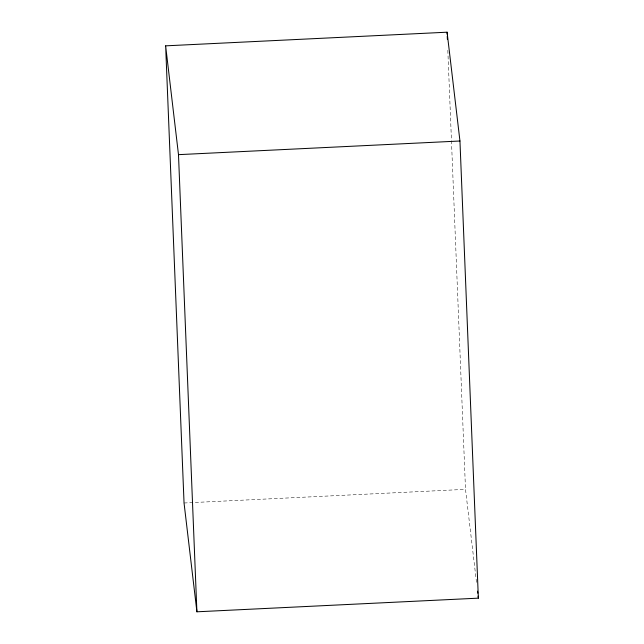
<?xml version="1.0" encoding="UTF-8"?>
<svg xmlns="http://www.w3.org/2000/svg" width="644" height="644" viewBox="0 0 644 644"><rect width="100%" height="100%" fill="white"/><g stroke="black" fill="none" stroke-linecap="round" stroke-linejoin="round"><path stroke-width="0.48" stroke-dasharray="3.22 2.42" d="M184.047 502.996L465.507 489.351L476.6 583.182M447.822 50.288L451.42 139.708M451.46 140.714L465.507 489.351"/><path stroke-width="0.97" d="M165.637 45.845L447.089 32.2L459.953 141.004L478.363 598.155L196.911 611.8L184.047 502.996L165.637 45.845L178.493 154.649L196.911 611.8M178.493 154.649L459.953 141.004M477.542 591.168L477.776 593.164M478.13 596.159L478.363 598.155M447.089 32.2L447.169 34.212M447.25 36.217L447.371 39.236"/></g></svg>
